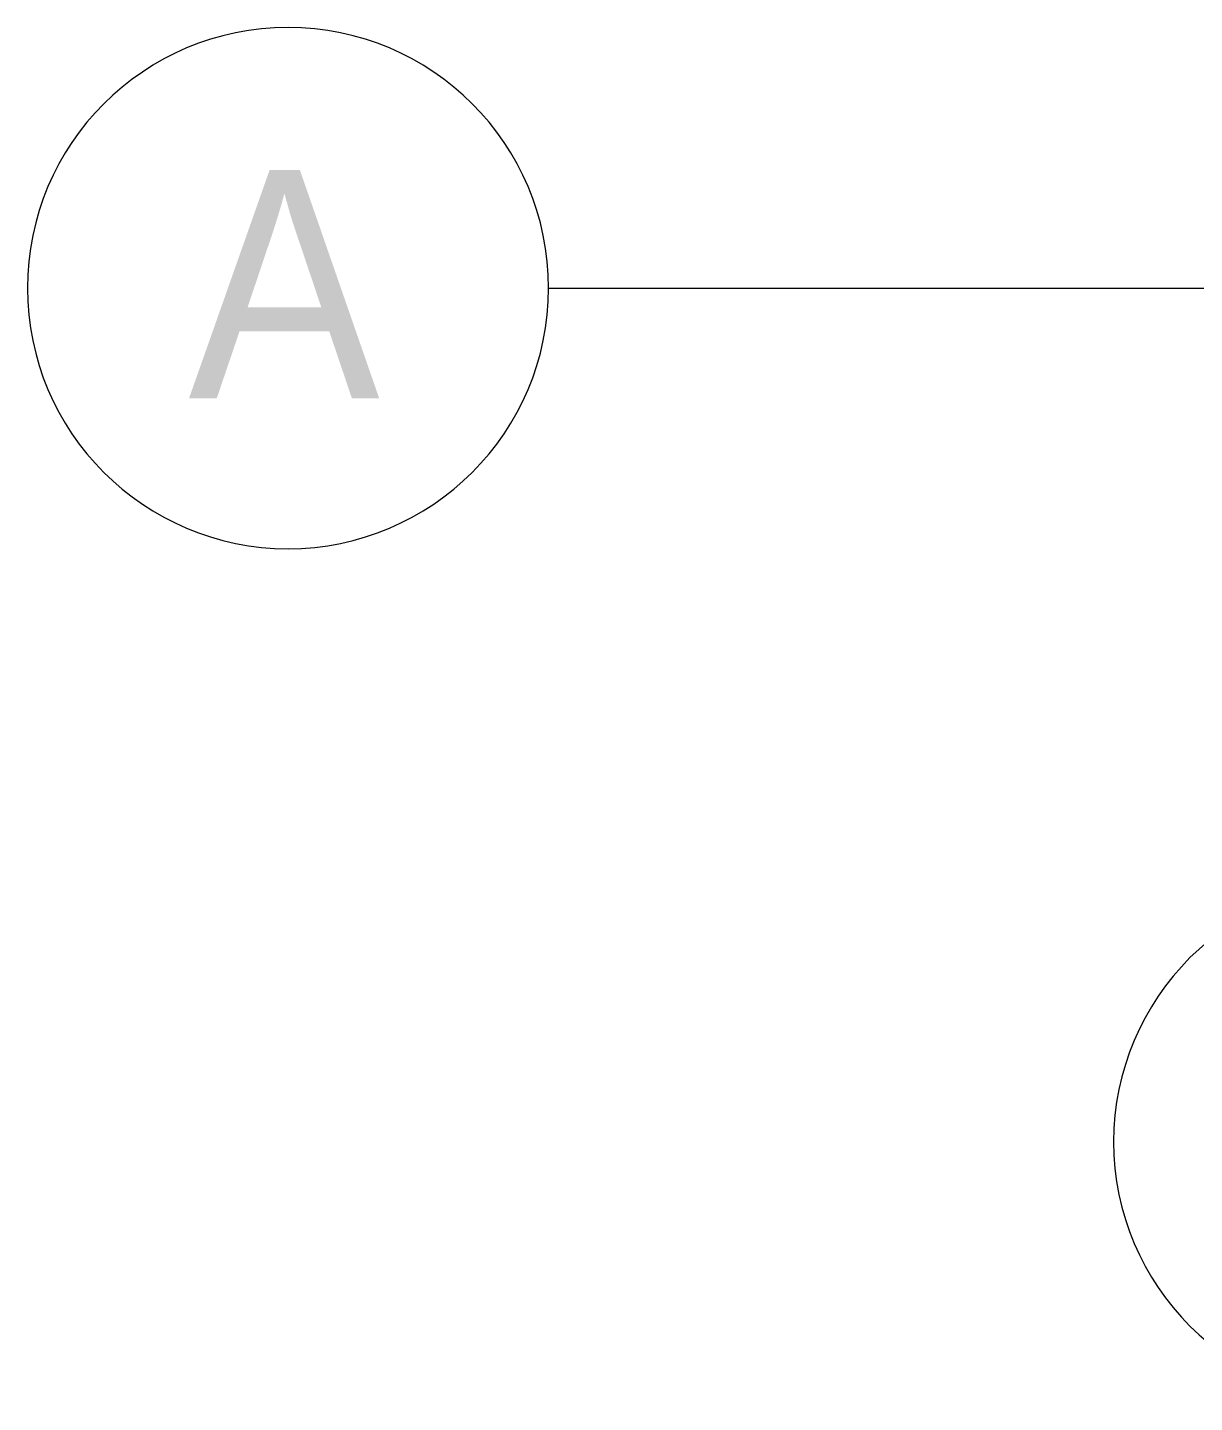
# Model space of a CAD drawing. Header units: millimetres. Extents: x 11693 to 241752, y -8553 to 29926.
# Drawn here: x 79512 to 88470, y -8553 to 2000 of the extents above; entities that cross this region are included whole.
import ezdxf

# ---------------------------------------------------------------- set-up
doc = ezdxf.new("R2010")
doc.units = ezdxf.units.MM
doc.layers.add('Оси', color=7, linetype='Continuous', lineweight=9)
doc.layers.add('Оси-1', color=7, linetype='Continuous', lineweight=20)
doc.styles.add('Arial_1', font='arial.ttf', dxfattribs={"width": 0.9, "height": 1750})

# ---------------------------------------------------------------- blocks, each defined once
blk = doc.blocks.new('Ось сетки - D8-29747960-Общий план 2 этажа с размещением фрагментов 2_1-2_7')
at = {"layer": 'Оси-1'}
for start, end in [(360, 180), (180, 360)]:
    blk.add_arc((0, 0), 4, start, end, dxfattribs=at)

msp = doc.modelspace()

# ---------------------------------------------------------------- linework, layer by layer
at = {"layer": 'Оси'}
msp.add_line((83512.2, 0), (96012.2, 0), dxfattribs=at)

# ---------------------------------------------------------------- block references
at = {"layer": 'Оси-1', "xscale": 499.9999999999995, "yscale": 499.9999999999995, "zscale": 499.9999999999995, "rotation": 269.9999999999994}
msp.add_blockref('Ось сетки - D8-29747960-Общий план 2 этажа с размещением фрагментов 2_1-2_7', (81512.2, 0), dxfattribs=at)
at = {"layer": 'Оси-1', "xscale": 499.9999999999995, "yscale": 499.9999999999995, "zscale": 499.9999999999995}
msp.add_blockref('Ось сетки - D8-29747960-Общий план 2 этажа с размещением фрагментов 2_1-2_7', (89849.8, -6552.8), dxfattribs=at)

# ---------------------------------------------------------------- texts
at = {"layer": 'Оси', "insert": (80748.4, 905.2), "char_height": 1750, "width": 1803.797, "attachment_point": 1, "style": 'Arial_1'}
msp.add_mtext('\\fArial|b0|i0|c204|p34|;\\W.9;А', dxfattribs=at)

doc.saveas('drawing.dxf')
